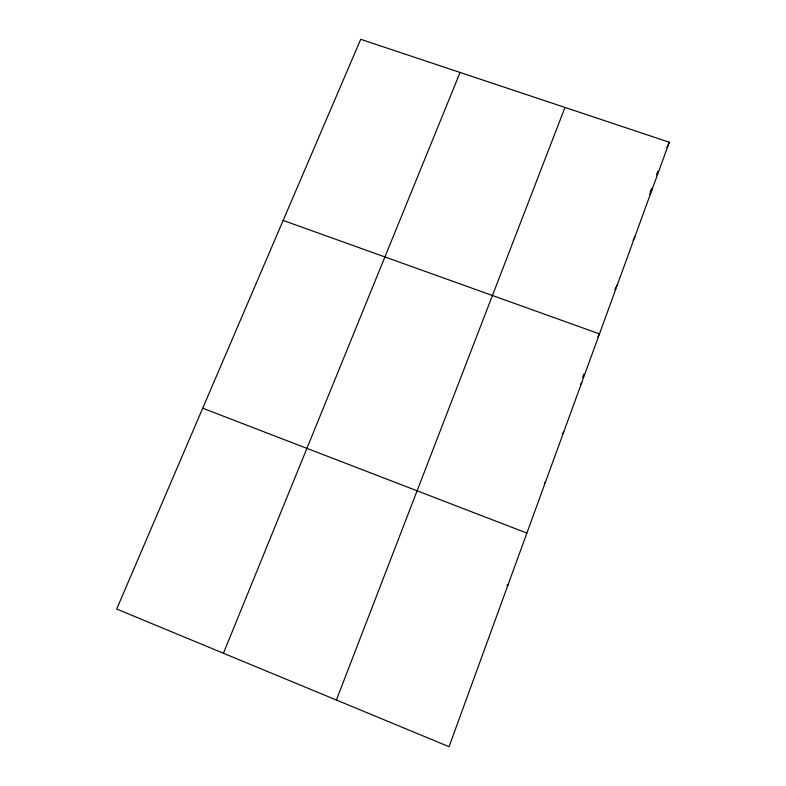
<?xml version="1.0" encoding="UTF-8"?>
<svg xmlns="http://www.w3.org/2000/svg" width="786" height="786" viewBox="0 0 786 786"><rect width="100%" height="100%" fill="white"/><g stroke="black" fill="none" stroke-linecap="round" stroke-linejoin="round"><path stroke-width="1.18" d="M582.632 377.457L583.87 374.057M650.238 192.01L651.496 188.571M656.507 174.806L657.764 171.368M669.308 142.246L449.052 746.7L116.692 609.042L360.735 39.3L669.308 142.246L666.793 147.542M336.388 700.041L564.977 107.446M223.43 653.254L460.095 72.45M649.629 194.407L652.292 188.945M633.025 240.329L634.98 236.439M614.79 289.69L617.383 284.748M597.792 336.909L599.472 333.903L283.147 220.434M580.559 384.482L581.787 382.428M562.206 434.157L563.798 431.789M544.315 483.459L545.504 482.005M506.891 585.197L507.943 585.089M202.719 408.219L526.885 533.095"/></g></svg>
